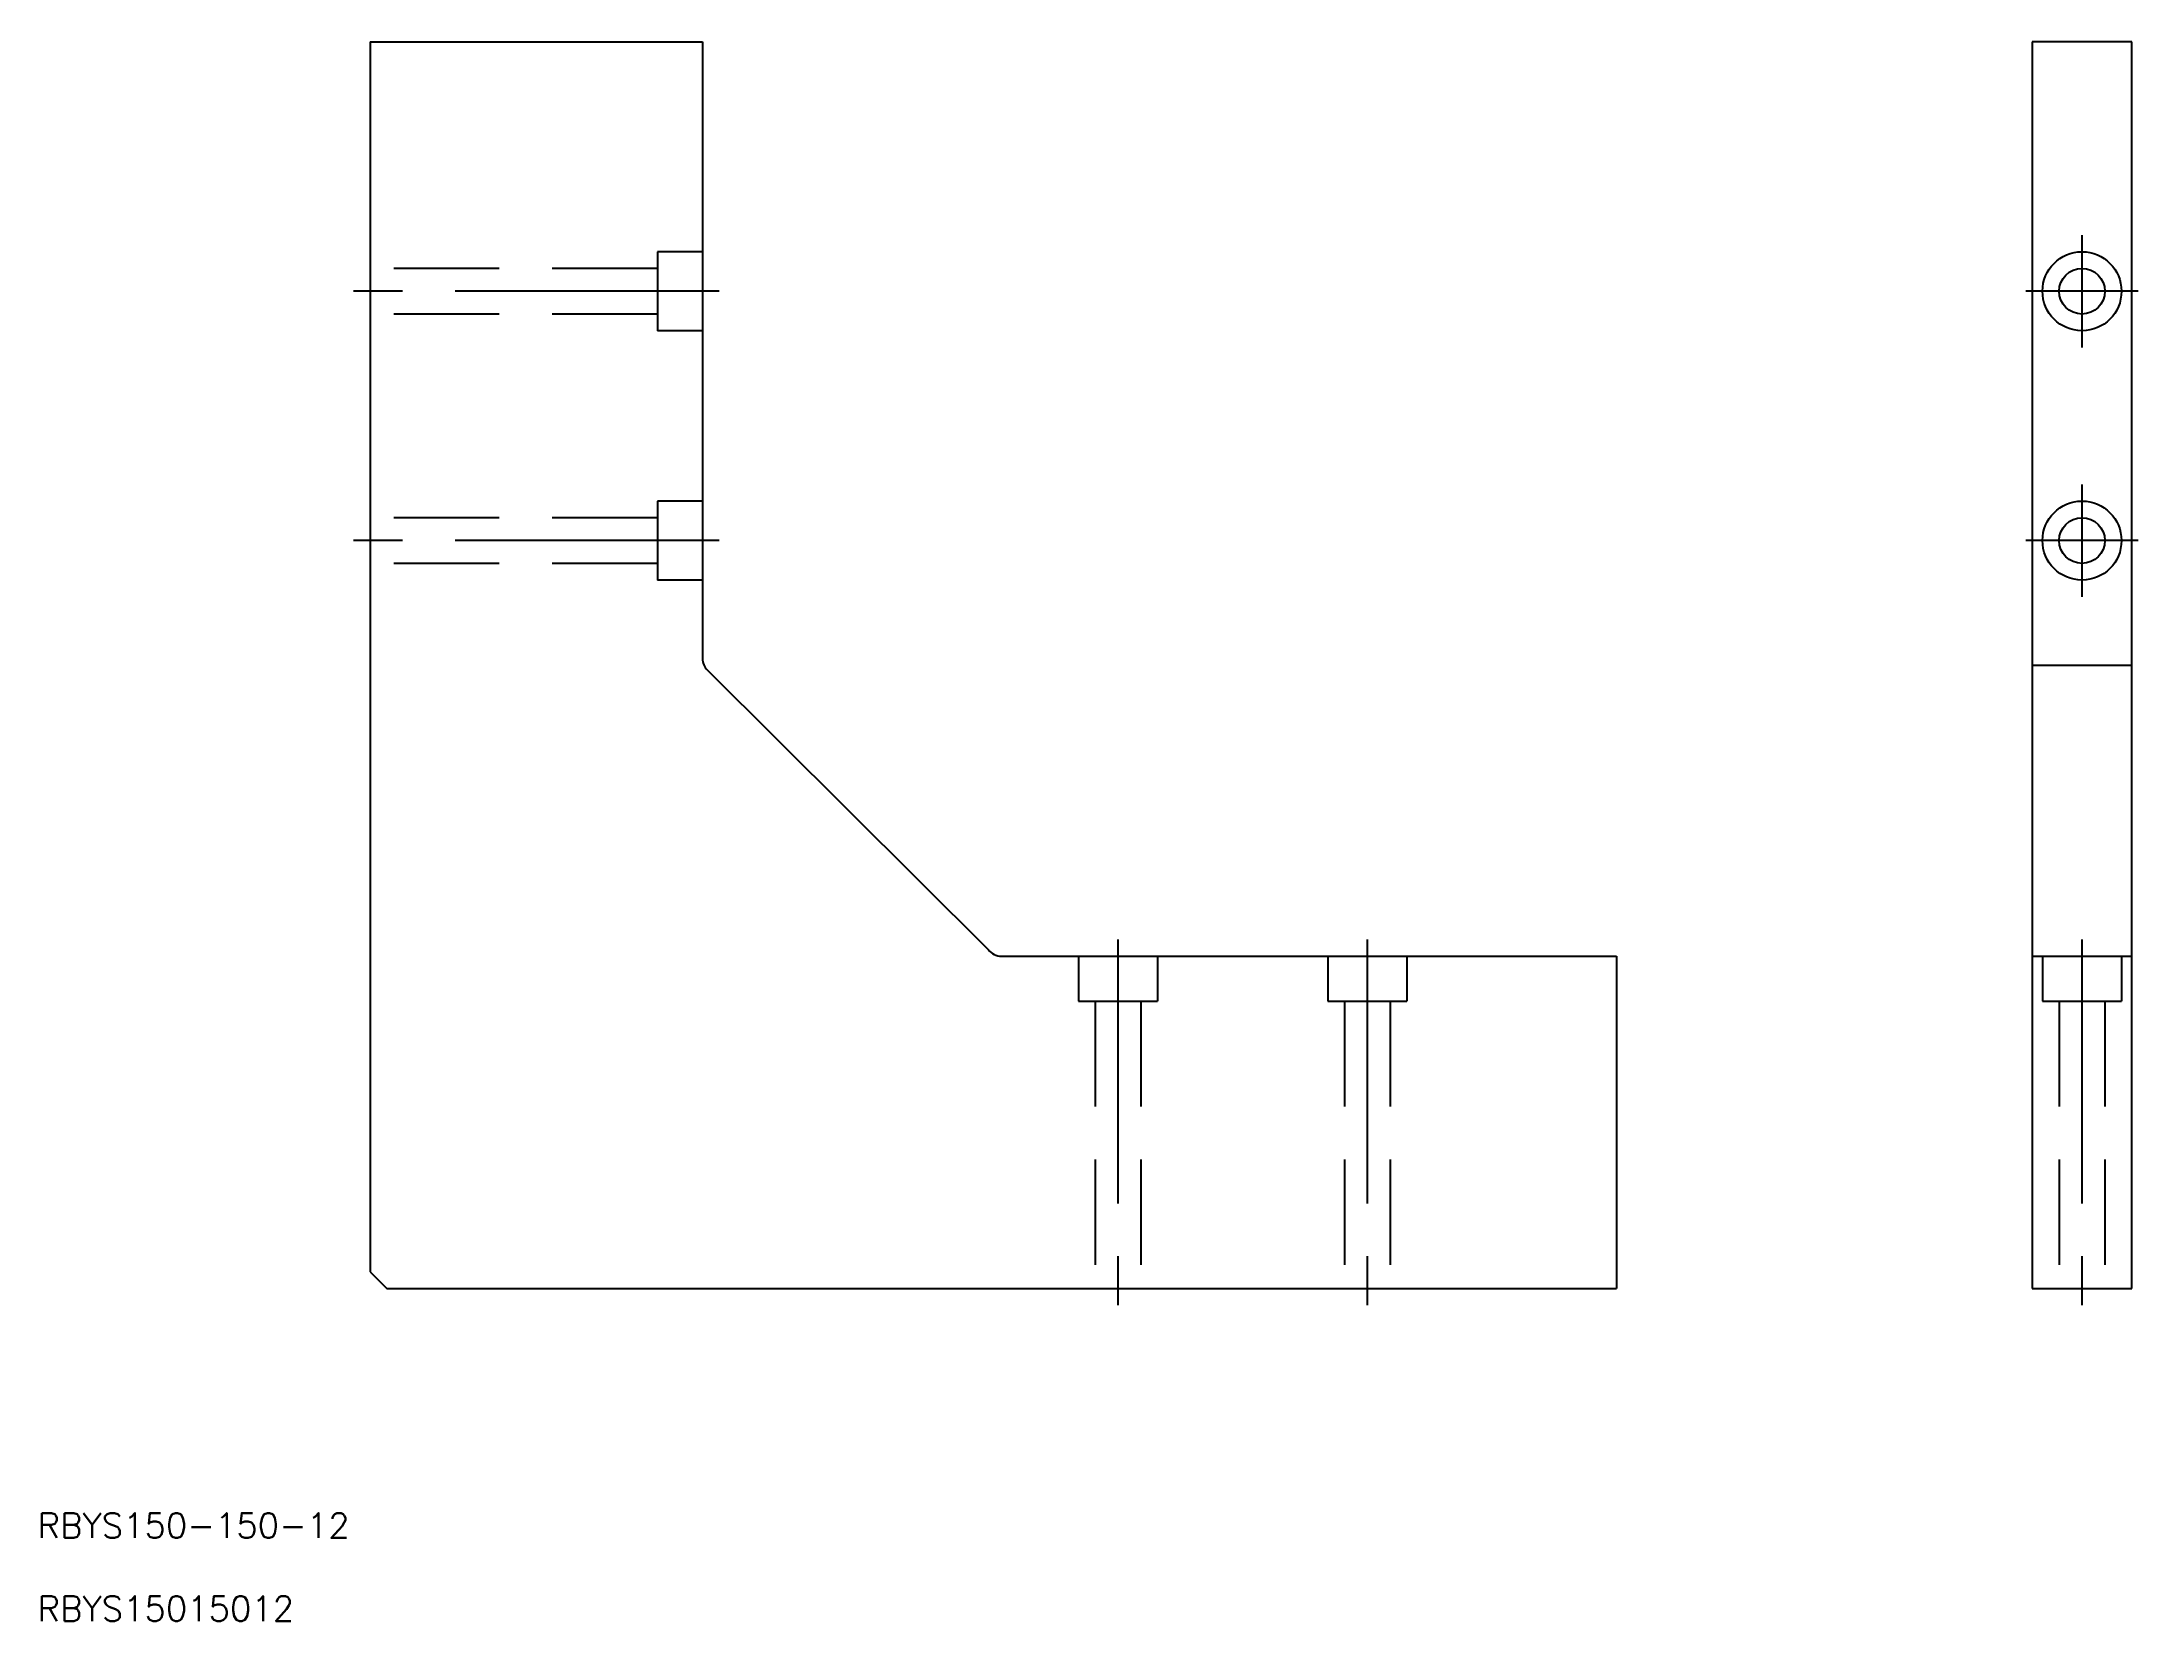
# Model space of a CAD drawing. Extents: x 11 to 263, y 10 to 200.
import ezdxf

# ---------------------------------------------------------------- set-up
doc = ezdxf.new("R2010")
doc.units = 0
doc.linetypes.add('CENTER', pattern=[50.8, 31.75, -6.35, 6.35, -6.35])
doc.linetypes.add('DASHED', pattern=[19.05, 12.7, -6.35])
doc.layers.get('0').update_dxf_attribs({"linetype": 'CONTINUOUS'})
doc.layers.add('CENTER', color=1, linetype='CENTER')
doc.styles.get("Standard").update_dxf_attribs({"font": 'txt.shx'})

msp = doc.modelspace()

# ---------------------------------------------------------------- linework, layer by layer
at = {"color": 7, "linetype": 'CONTINUOUS'}
for p, q in [((50, 200), (50, 52)), ((50, 200), (90, 200)), ((90, 200), (90, 125.83)), ((262, 200), (250, 200)), ((250, 200), (250, 50)), ((262, 50), (262, 200)), ((90.59, 124.41), (124.4, 90.77)), ((250, 125), (262, 125)), ((125.98, 90), (200, 90)), ((200, 90), (200, 50)), ((250, 90), (262, 90)), ((50, 52), (52, 50)), ((52, 50), (200, 50)), ((250, 50), (262, 50))]:
    msp.add_line(p, q, dxfattribs=at)
at = {"color": 3, "linetype": 'DASHED'}
for p, q in [((90, 174.75), (84.6, 174.75)), ((84.6, 174.75), (84.6, 165.25)), ((84.6, 172.75), (50, 172.75)), ((84.6, 167.25), (50, 167.25)), ((90, 165.25), (84.6, 165.25)), ((90, 144.75), (84.6, 144.75)), ((84.6, 144.75), (84.6, 135.25)), ((84.6, 142.75), (50, 142.75)), ((84.6, 137.25), (50, 137.25)), ((90, 135.25), (84.6, 135.25)), ((135.25, 90), (135.25, 84.6)), ((144.75, 90), (144.75, 84.6)), ((165.25, 90), (165.25, 84.6)), ((174.75, 90), (174.75, 84.6)), ((251.25, 90), (251.25, 84.6)), ((260.75, 90), (260.75, 84.6)), ((135.25, 84.6), (144.75, 84.6)), ((137.25, 84.6), (137.25, 50)), ((142.75, 84.6), (142.75, 50)), ((165.25, 84.6), (174.75, 84.6)), ((167.25, 84.6), (167.25, 50)), ((172.75, 84.6), (172.75, 50)), ((251.25, 84.6), (260.75, 84.6)), ((253.25, 84.6), (253.25, 50)), ((258.75, 84.6), (258.75, 50))]:
    msp.add_line(p, q, dxfattribs=at)
at = {"color": 7, "linetype": 'CONTINUOUS'}
for centre, radius in [((256, 170), 4.75), ((256, 170), 2.75), ((256, 140), 4.75), ((256, 140), 2.75)]:
    msp.add_circle(centre, radius, dxfattribs=at)
for centre, start, end in [((92, 125.83), 180, 225.1433), ((125.98, 92), 217.875, 270), ((125.98, 92), 217.875, 270)]:
    msp.add_arc(centre, 2, start, end, dxfattribs=at)
at = {"layer": 'CENTER', "color": 1, "linetype": 'CENTER'}
for p, q in [((256, 176.75), (256, 163.25)), ((92, 170), (48, 170)), ((262.75, 170), (249.25, 170)), ((256, 146.75), (256, 133.25)), ((92, 140), (48, 140)), ((262.75, 140), (249.25, 140)), ((140, 92), (140, 48)), ((170, 92), (170, 48)), ((256, 92), (256, 48))]:
    msp.add_line(p, q, dxfattribs=at)

# ---------------------------------------------------------------- texts
at = {"color": 7, "linetype": 'CONTINUOUS'}
for s, p in [('RBYS150-150-12 ', (10, 20)), ('RBYS15015012 ', (10, 10))]:
    msp.add_text(s, height=3, dxfattribs=at).set_placement(p)

doc.saveas('drawing.dxf')
